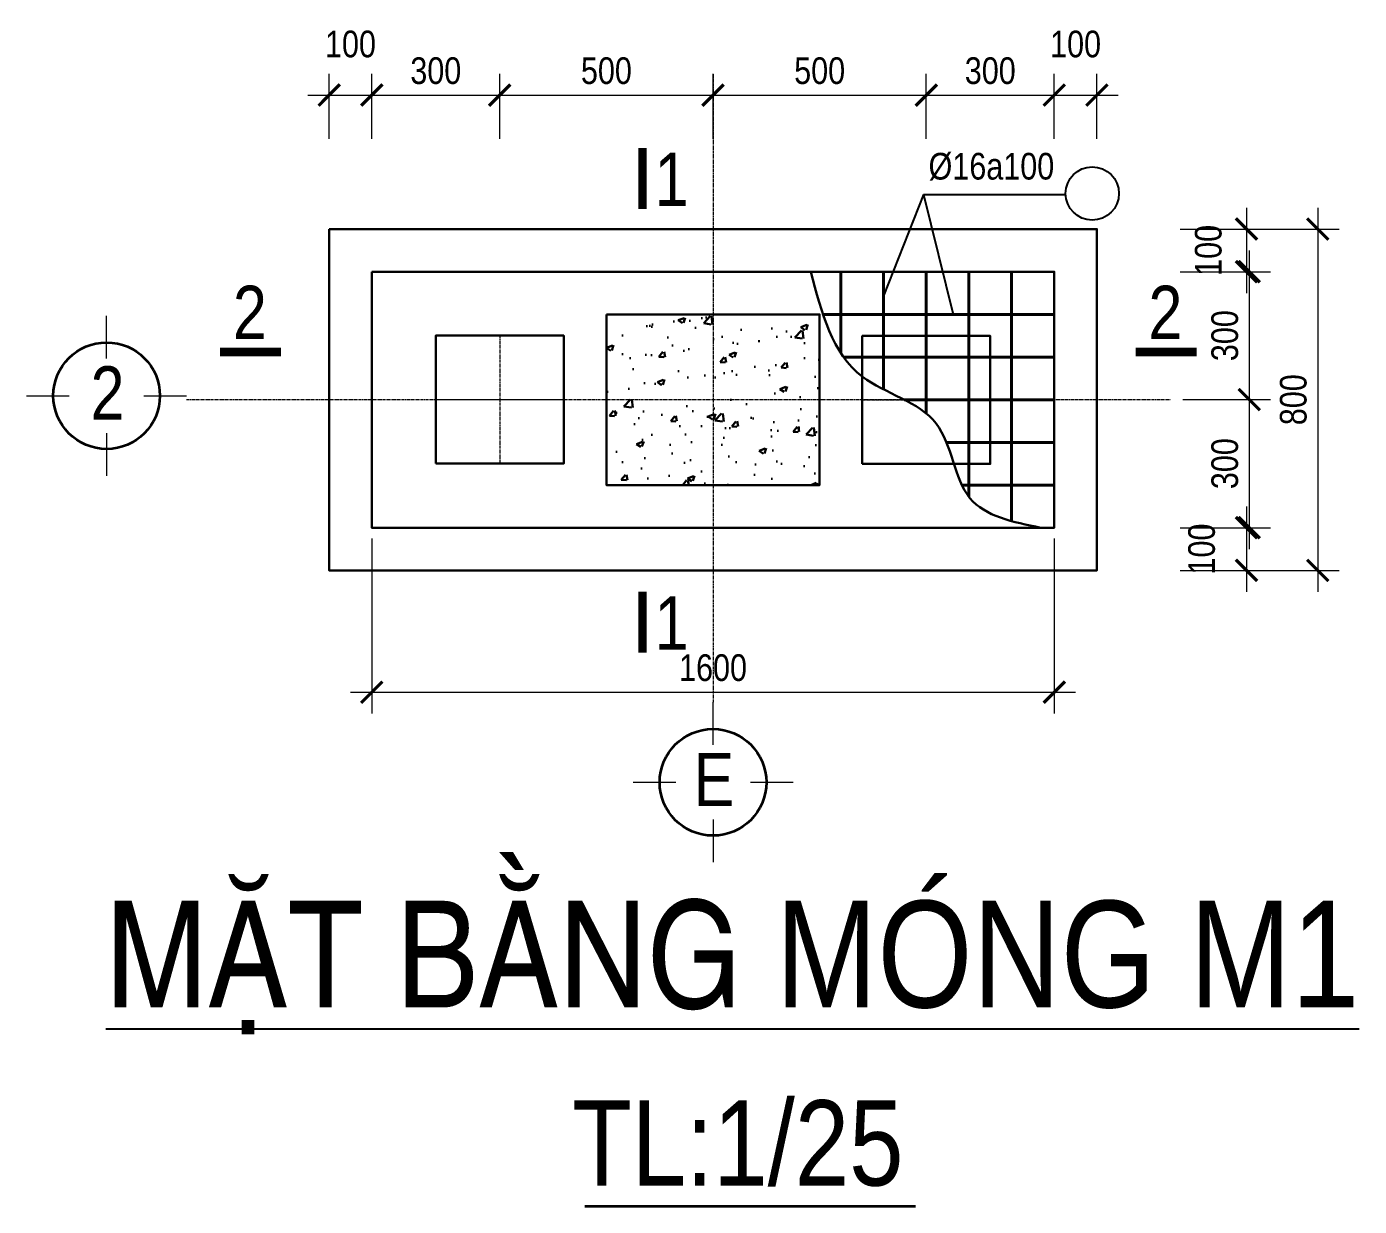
# Model space of a CAD drawing. Header units: inches. Extents: x -995865 to -814036, y 3430062 to 3602072.
# Drawn here: x -887724 to -884599, y 3462737 to 3465502 of the extents above; entities that cross this region are included whole.
import ezdxf
from ezdxf.enums import TextEntityAlignment as Align

# ---------------------------------------------------------------- set-up
doc = ezdxf.new("R2010")
doc.units = ezdxf.units.IN
doc.header["$LTSCALE"] = 2.8
doc.header["$MEASUREMENT"] = 0
doc.linetypes.add('CENTERX2', pattern=[4, 2.5, -0.5, 0.5, -0.5])
doc.linetypes.add('DASHEDX2', pattern=[1.5, 1, -0.5])
for name, color, linetype, lineweight in [('5.TRUC', 1, 'CENTERX2', 13), ('NET BAO', 4, 'Continuous', 30), ('TextThep', 7, 'Continuous', 0), ('THEP DAI', 5, 'Continuous', 40)]:
    doc.layers.add(name, color=color, linetype=linetype, lineweight=lineweight)
for name, color, linetype in [('Net thay', 6, 'Continuous'), ('NETDUTDUT', 3, 'DASHEDX2'), ('text', 3, 'Continuous')]:
    doc.layers.add(name, color=color, linetype=linetype)
doc.styles.add('CHU', font='VHELVCN0.TTF')
doc.styles.add('Helve-Condense', font='VHELVCN0.TTF')
doc.styles.add('Text.Helve-condense', font='VHELVCN0.TTF')
doc.dimstyles.new('TL25', dxfattribs={"dimscale": 25, "dimtxt": 2.5, "dimasz": 2, "dimexe": 2, "dimexo": 1, "dimgap": 1, "dimtad": 1, "dimdec": 0, "dimzin": 0, "dimdsep": 46, "dimtxsty": 'Helve-Condense', "dimblk": 'ARCHTICK', "dimcen": 2, "dimdle": 2, "dimclrd": 4, "dimclre": 4, "dimclrt": 4, "dimadec": 0, "dimazin": 0, "dimtfac": 0.004, "dimtdec": 0, "dimtmove": 2, "dimatfit": 3, "dimfxl": 1, "dimtolj": 1, "dimtzin": 0, "dimlwd": 9, "dimlwe": 13, "dimarcsym": 1})

# ---------------------------------------------------------------- blocks, each defined once
blk = doc.blocks.new('_ArchTick')
at = {"color": 0, "linetype": 'ByBlock', "const_width": 0.15}
blk.add_lwpolyline([(-0.5, -0.5), (0.5, 0.5)], dxfattribs=at)
blk = doc.blocks.new('*D1084')
at = {"layer": 'DEFPOINTS', "color": 0}
for p in [(-885044.6, 3465027.6), (-885044.6, 3464927.6), (-884863.9, 3464927.6)]:
    blk.add_point(p, dxfattribs=at)
at = {"layer": 'NETDUTDUT', "color": 4, "linetype": 'Continuous', "lineweight": 9}
blk.add_line((-884863.9, 3465077.6), (-884863.9, 3464877.6), dxfattribs=at)
at = {"layer": 'NETDUTDUT', "color": 4, "linetype": 'Continuous', "lineweight": 13}
for p, q in [((-885019.6, 3465027.6), (-884813.9, 3465027.6)), ((-885019.6, 3464927.6), (-884813.9, 3464927.6))]:
    blk.add_line(p, q, dxfattribs=at)
at = {"layer": 'NETDUTDUT', "color": 4, "lineweight": 9, "xscale": 50, "yscale": 50, "zscale": 50}
for p, rotation in [((-884863.9, 3465027.6), 90), ((-884863.9, 3464927.6), 270)]:
    blk.add_blockref('_ArchTick', p, dxfattribs=dict(at, rotation=rotation))
at = {"layer": 'NETDUTDUT', "color": 4, "insert": (-884953.3, 3464977.6), "char_height": 62.5, "attachment_point": 5, "rotation": 90, "style": 'Helve-Condense'}
blk.add_mtext('\\A1;100', dxfattribs=at)
blk = doc.blocks.new('*D1086')
at = {"layer": 'DEFPOINTS', "color": 0}
for p in [(-885044.6, 3464327.6), (-885044.6, 3464227.6), (-884863.9, 3464227.6)]:
    blk.add_point(p, dxfattribs=at)
at = {"layer": 'NETDUTDUT', "color": 4, "linetype": 'Continuous', "lineweight": 9}
blk.add_line((-884863.9, 3464377.6), (-884863.9, 3464177.6), dxfattribs=at)
at = {"layer": 'NETDUTDUT', "color": 4, "linetype": 'Continuous', "lineweight": 13}
for p, q in [((-885019.6, 3464327.6), (-884813.9, 3464327.6)), ((-885019.6, 3464227.6), (-884813.9, 3464227.6))]:
    blk.add_line(p, q, dxfattribs=at)
at = {"layer": 'NETDUTDUT', "color": 4, "lineweight": 9, "xscale": 50, "yscale": 50, "zscale": 50}
for p, rotation in [((-884863.9, 3464327.6), 90), ((-884863.9, 3464227.6), 270)]:
    blk.add_blockref('_ArchTick', p, dxfattribs=dict(at, rotation=rotation))
at = {"layer": 'NETDUTDUT', "color": 4, "insert": (-884968.9, 3464277.6), "char_height": 62.5, "attachment_point": 5, "rotation": 90, "style": 'Helve-Condense'}
blk.add_mtext('\\A1;100', dxfattribs=at)
blk = doc.blocks.new('*D1087')
at = {"layer": 'DEFPOINTS', "color": 0}
for p in [(-885044.6, 3464927.6), (-885038.5, 3464627.9), (-884857.7, 3464627.9)]:
    blk.add_point(p, dxfattribs=at)
at = {"layer": 'NETDUTDUT', "color": 4, "linetype": 'Continuous', "lineweight": 9}
blk.add_line((-884857.7, 3464977.6), (-884857.7, 3464577.9), dxfattribs=at)
at = {"layer": 'NETDUTDUT', "color": 4, "linetype": 'Continuous', "lineweight": 13}
for p, q in [((-885019.6, 3464927.6), (-884807.7, 3464927.6)), ((-885013.5, 3464627.9), (-884807.7, 3464627.9))]:
    blk.add_line(p, q, dxfattribs=at)
at = {"layer": 'NETDUTDUT', "color": 4, "lineweight": 9, "xscale": 50, "yscale": 50, "zscale": 50}
for p, rotation in [((-884857.7, 3464927.6), 90), ((-884857.7, 3464627.9), 270)]:
    blk.add_blockref('_ArchTick', p, dxfattribs=dict(at, rotation=rotation))
at = {"layer": 'NETDUTDUT', "color": 4, "insert": (-884914.7, 3464777.7), "char_height": 62.5, "attachment_point": 5, "rotation": 90, "style": 'Helve-Condense'}
blk.add_mtext('\\A1;300', dxfattribs=at)
blk = doc.blocks.new('*D1088')
at = {"layer": 'DEFPOINTS', "color": 0}
for p in [(-885013.5, 3464627.9), (-885019.6, 3464327.6), (-884857.7, 3464327.6)]:
    blk.add_point(p, dxfattribs=at)
at = {"layer": 'NETDUTDUT', "color": 4, "linetype": 'Continuous', "lineweight": 9}
blk.add_line((-884857.7, 3464677.9), (-884857.7, 3464277.6), dxfattribs=at)
at = {"layer": 'NETDUTDUT', "color": 4, "linetype": 'Continuous', "lineweight": 13}
for p, q in [((-884988.5, 3464627.9), (-884807.7, 3464627.9)), ((-884994.6, 3464327.6), (-884807.7, 3464327.6))]:
    blk.add_line(p, q, dxfattribs=at)
at = {"layer": 'NETDUTDUT', "color": 4, "lineweight": 9, "xscale": 50, "yscale": 50, "zscale": 50}
for p, rotation in [((-884857.7, 3464627.9), 90), ((-884857.7, 3464327.6), 270)]:
    blk.add_blockref('_ArchTick', p, dxfattribs=dict(at, rotation=rotation))
at = {"layer": 'NETDUTDUT', "color": 4, "insert": (-884914.7, 3464477.7), "char_height": 62.5, "attachment_point": 5, "rotation": 90, "style": 'Helve-Condense'}
blk.add_mtext('\\A1;300', dxfattribs=at)
blk = doc.blocks.new('*D1089')
at = {"layer": 'DEFPOINTS', "color": 0}
for p in [(-885019.6, 3465027.6), (-885019.6, 3464227.6), (-884697, 3464227.6)]:
    blk.add_point(p, dxfattribs=at)
at = {"layer": 'NETDUTDUT', "color": 4, "linetype": 'Continuous', "lineweight": 9}
blk.add_line((-884697, 3465077.6), (-884697, 3464177.6), dxfattribs=at)
at = {"layer": 'NETDUTDUT', "color": 4, "linetype": 'Continuous', "lineweight": 13}
for p, q in [((-884994.6, 3465027.6), (-884647, 3465027.6)), ((-884994.6, 3464227.6), (-884647, 3464227.6))]:
    blk.add_line(p, q, dxfattribs=at)
at = {"layer": 'NETDUTDUT', "color": 4, "lineweight": 9, "xscale": 50, "yscale": 50, "zscale": 50}
for p, rotation in [((-884697, 3465027.6), 90), ((-884697, 3464227.6), 270)]:
    blk.add_blockref('_ArchTick', p, dxfattribs=dict(at, rotation=rotation))
at = {"layer": 'NETDUTDUT', "color": 4, "insert": (-884754, 3464627.6), "char_height": 62.5, "attachment_point": 5, "rotation": 90, "style": 'Helve-Condense'}
blk.add_mtext('\\A1;800', dxfattribs=at)
blk = doc.blocks.new('*D1090')
at = {"layer": 'DEFPOINTS', "color": 0}
for p in [(-886914.7, 3465341.5), (-887014.7, 3465214.2), (-886914.7, 3465214.2)]:
    blk.add_point(p, dxfattribs=at)
at = {"layer": 'NETDUTDUT', "color": 4, "linetype": 'Continuous', "lineweight": 13}
for p, q in [((-887014.7, 3465239.2), (-887014.7, 3465391.5)), ((-886914.7, 3465239.2), (-886914.7, 3465391.5))]:
    blk.add_line(p, q, dxfattribs=at)
at = {"layer": 'NETDUTDUT', "color": 4, "linetype": 'Continuous', "lineweight": 9}
blk.add_line((-887064.7, 3465341.5), (-886864.7, 3465341.5), dxfattribs=at)
at = {"layer": 'NETDUTDUT', "color": 4, "lineweight": 9, "xscale": 50, "yscale": 50, "zscale": 50, "rotation": 180}
blk.add_blockref('_ArchTick', (-887014.7, 3465341.5), dxfattribs=at)
at = {"layer": 'NETDUTDUT', "color": 4, "lineweight": 9, "xscale": 50, "yscale": 50, "zscale": 50}
blk.add_blockref('_ArchTick', (-886914.7, 3465341.5), dxfattribs=at)
at = {"layer": 'NETDUTDUT', "color": 4, "insert": (-886964.7, 3465460.9), "char_height": 62.5, "attachment_point": 5, "style": 'Helve-Condense'}
blk.add_mtext('\\A1;100', dxfattribs=at)
blk = doc.blocks.new('*D1091')
at = {"layer": 'DEFPOINTS', "color": 0}
for p in [(-886614.7, 3465341.5), (-886914.7, 3465214.2), (-886614.7, 3465214.2)]:
    blk.add_point(p, dxfattribs=at)
at = {"layer": 'NETDUTDUT', "color": 4, "linetype": 'Continuous', "lineweight": 13}
for p, q in [((-886914.7, 3465239.2), (-886914.7, 3465391.5)), ((-886614.7, 3465239.2), (-886614.7, 3465391.5))]:
    blk.add_line(p, q, dxfattribs=at)
at = {"layer": 'NETDUTDUT', "color": 4, "linetype": 'Continuous', "lineweight": 9}
blk.add_line((-886964.7, 3465341.5), (-886564.7, 3465341.5), dxfattribs=at)
at = {"layer": 'NETDUTDUT', "color": 4, "lineweight": 9, "xscale": 50, "yscale": 50, "zscale": 50, "rotation": 180}
blk.add_blockref('_ArchTick', (-886914.7, 3465341.5), dxfattribs=at)
at = {"layer": 'NETDUTDUT', "color": 4, "lineweight": 9, "xscale": 50, "yscale": 50, "zscale": 50}
blk.add_blockref('_ArchTick', (-886614.7, 3465341.5), dxfattribs=at)
at = {"layer": 'NETDUTDUT', "color": 4, "insert": (-886764.7, 3465398.4), "char_height": 62.5, "attachment_point": 5, "style": 'Helve-Condense'}
blk.add_mtext('\\A1;300', dxfattribs=at)
blk = doc.blocks.new('*D1092')
at = {"layer": 'DEFPOINTS', "color": 0}
for p in [(-886114.7, 3465341.5), (-886614.7, 3465214.2), (-886114.7, 3465214.2)]:
    blk.add_point(p, dxfattribs=at)
at = {"layer": 'NETDUTDUT', "color": 4, "linetype": 'Continuous', "lineweight": 13}
for p, q in [((-886614.7, 3465239.2), (-886614.7, 3465391.5)), ((-886114.7, 3465239.2), (-886114.7, 3465391.5))]:
    blk.add_line(p, q, dxfattribs=at)
at = {"layer": 'NETDUTDUT', "color": 4, "linetype": 'Continuous', "lineweight": 9}
blk.add_line((-886664.7, 3465341.5), (-886064.7, 3465341.5), dxfattribs=at)
at = {"layer": 'NETDUTDUT', "color": 4, "lineweight": 9, "xscale": 50, "yscale": 50, "zscale": 50, "rotation": 180}
blk.add_blockref('_ArchTick', (-886614.7, 3465341.5), dxfattribs=at)
at = {"layer": 'NETDUTDUT', "color": 4, "lineweight": 9, "xscale": 50, "yscale": 50, "zscale": 50}
blk.add_blockref('_ArchTick', (-886114.7, 3465341.5), dxfattribs=at)
at = {"layer": 'NETDUTDUT', "color": 4, "insert": (-886364.7, 3465398.4), "char_height": 62.5, "attachment_point": 5, "style": 'Helve-Condense'}
blk.add_mtext('\\A1;500', dxfattribs=at)
blk = doc.blocks.new('*D1093')
at = {"layer": 'DEFPOINTS', "color": 0}
for p in [(-885614.7, 3465341.5), (-886114.7, 3465214.2), (-885614.7, 3465214.2)]:
    blk.add_point(p, dxfattribs=at)
at = {"layer": 'NETDUTDUT', "color": 4, "linetype": 'Continuous', "lineweight": 13}
for p, q in [((-886114.7, 3465239.2), (-886114.7, 3465391.5)), ((-885614.7, 3465239.2), (-885614.7, 3465391.5))]:
    blk.add_line(p, q, dxfattribs=at)
at = {"layer": 'NETDUTDUT', "color": 4, "linetype": 'Continuous', "lineweight": 9}
blk.add_line((-886164.7, 3465341.5), (-885564.7, 3465341.5), dxfattribs=at)
at = {"layer": 'NETDUTDUT', "color": 4, "lineweight": 9, "xscale": 50, "yscale": 50, "zscale": 50, "rotation": 180}
blk.add_blockref('_ArchTick', (-886114.7, 3465341.5), dxfattribs=at)
at = {"layer": 'NETDUTDUT', "color": 4, "lineweight": 9, "xscale": 50, "yscale": 50, "zscale": 50}
blk.add_blockref('_ArchTick', (-885614.7, 3465341.5), dxfattribs=at)
at = {"layer": 'NETDUTDUT', "color": 4, "insert": (-885864.7, 3465398.4), "char_height": 62.5, "attachment_point": 5, "style": 'Helve-Condense'}
blk.add_mtext('\\A1;500', dxfattribs=at)
blk = doc.blocks.new('*D1094')
at = {"layer": 'DEFPOINTS', "color": 0}
for p in [(-885314.7, 3465341.5), (-885614.7, 3465214.2), (-885314.7, 3465214.2)]:
    blk.add_point(p, dxfattribs=at)
at = {"layer": 'NETDUTDUT', "color": 4, "linetype": 'Continuous', "lineweight": 13}
for p, q in [((-885614.7, 3465239.2), (-885614.7, 3465391.5)), ((-885314.7, 3465239.2), (-885314.7, 3465391.5))]:
    blk.add_line(p, q, dxfattribs=at)
at = {"layer": 'NETDUTDUT', "color": 4, "linetype": 'Continuous', "lineweight": 9}
blk.add_line((-885664.7, 3465341.5), (-885264.7, 3465341.5), dxfattribs=at)
at = {"layer": 'NETDUTDUT', "color": 4, "lineweight": 9, "xscale": 50, "yscale": 50, "zscale": 50, "rotation": 180}
blk.add_blockref('_ArchTick', (-885614.7, 3465341.5), dxfattribs=at)
at = {"layer": 'NETDUTDUT', "color": 4, "lineweight": 9, "xscale": 50, "yscale": 50, "zscale": 50}
blk.add_blockref('_ArchTick', (-885314.7, 3465341.5), dxfattribs=at)
at = {"layer": 'NETDUTDUT', "color": 4, "insert": (-885464.7, 3465398.4), "char_height": 62.5, "attachment_point": 5, "style": 'Helve-Condense'}
blk.add_mtext('\\A1;300', dxfattribs=at)
blk = doc.blocks.new('*D1095')
at = {"layer": 'DEFPOINTS', "color": 0}
for p in [(-885214.7, 3465341.5), (-885314.7, 3465214.2), (-885214.7, 3465214.2)]:
    blk.add_point(p, dxfattribs=at)
at = {"layer": 'NETDUTDUT', "color": 4, "linetype": 'Continuous', "lineweight": 13}
for p, q in [((-885314.7, 3465239.2), (-885314.7, 3465391.5)), ((-885214.7, 3465239.2), (-885214.7, 3465391.5))]:
    blk.add_line(p, q, dxfattribs=at)
at = {"layer": 'NETDUTDUT', "color": 4, "linetype": 'Continuous', "lineweight": 9}
blk.add_line((-885364.7, 3465341.5), (-885164.7, 3465341.5), dxfattribs=at)
at = {"layer": 'NETDUTDUT', "color": 4, "lineweight": 9, "xscale": 50, "yscale": 50, "zscale": 50, "rotation": 180}
blk.add_blockref('_ArchTick', (-885314.7, 3465341.5), dxfattribs=at)
at = {"layer": 'NETDUTDUT', "color": 4, "lineweight": 9, "xscale": 50, "yscale": 50, "zscale": 50}
blk.add_blockref('_ArchTick', (-885214.7, 3465341.5), dxfattribs=at)
at = {"layer": 'NETDUTDUT', "color": 4, "insert": (-885264.7, 3465460.9), "char_height": 62.5, "attachment_point": 5, "style": 'Helve-Condense'}
blk.add_mtext('\\A1;100', dxfattribs=at)
blk = doc.blocks.new('*D1096')
at = {"layer": 'DEFPOINTS', "color": 0}
for p in [(-886914.7, 3464327.6), (-885314.7, 3464327.6), (-885314.7, 3463942.1)]:
    blk.add_point(p, dxfattribs=at)
at = {"layer": 'NETDUTDUT', "color": 4, "linetype": 'Continuous', "lineweight": 13}
for p, q in [((-886914.7, 3464302.6), (-886914.7, 3463892.1)), ((-885314.7, 3464302.6), (-885314.7, 3463892.1))]:
    blk.add_line(p, q, dxfattribs=at)
at = {"layer": 'NETDUTDUT', "color": 4, "linetype": 'Continuous', "lineweight": 9}
blk.add_line((-886964.7, 3463942.1), (-885264.7, 3463942.1), dxfattribs=at)
at = {"layer": 'NETDUTDUT', "color": 4, "lineweight": 9, "xscale": 50, "yscale": 50, "zscale": 50, "rotation": 180}
blk.add_blockref('_ArchTick', (-886914.7, 3463942.1), dxfattribs=at)
at = {"layer": 'NETDUTDUT', "color": 4, "lineweight": 9, "xscale": 50, "yscale": 50, "zscale": 50}
blk.add_blockref('_ArchTick', (-885314.7, 3463942.1), dxfattribs=at)
at = {"layer": 'NETDUTDUT', "color": 4, "insert": (-886114.7, 3463999.1), "char_height": 62.5, "attachment_point": 5, "style": 'Helve-Condense'}
blk.add_mtext('\\A1;1600', dxfattribs=at)

msp = doc.modelspace()

# ---------------------------------------------------------------- hatches: boundary and pattern name
at = {"layer": 'NET BAO'}
h = msp.add_hatch(dxfattribs=at)
h.set_pattern_fill('AR-CONC', color=0, scale=20, style=0)
h.set_pattern_definition([(50, (-6.14, 2338.07), (143.4520365, -12.550427), [15, -165]), (355, (-6.14, 2338.07), (-27.750267, 150.438427), [12, -132]), (100.4514, (5.81, 2337.02), (115.7018763, 137.8879084), [12.748038, -140.2284224]), (46.1842, (-6.14, 2378.07), (213.44821, -33.103803), [22.5, -247.5]), (96.6356, (11.64, 2375.3), (186.932541, 194.823574), [19.122058, -210.3426]), (351.1842, (-6.14, 2378.07), (186.932389, 194.82372), [18, -198]), (21, (13.86, 2368.07), (119.3814104, -80.523778), [15, -165]), (326, (13.86, 2368.07), (48.6630664, 145.030009), [12, -132]), (71.4514, (23.8, 2361.36), (168.0445257, 64.5060993), [12.748038, -140.2284224]), (37.5, (-6.145, 2338.07), (2.4319711, 66.5787708), [0, -130.4, 0, -134, 0, -132.5]), (7.5, (-6.145, 2338.07), (52.6139075, 78.8823424), [0, -76.4, 0, -127.4, 0, -50.5]), (327.5, (-50.745, 2338.07), (106.7644872, -4.51097435), [0, -50, 0, -156, 0, -207]), (317.5, (-70.74, 2338.07), (116.6372339, 20.0209965), [0, -65, 0, -103.6, 0, -147])])
h.paths.add_polyline_path([(-886364.7, 3464827.6), (-886364.7, 3464427.6), (-885864.7, 3464427.6), (-885864.7, 3464827.6)])

# ---------------------------------------------------------------- linework, layer by layer
at = {"layer": '5.TRUC'}
for p, q in [((-886114.7, 3465390.9), (-886114.7, 3463918.3)), ((-886614.7, 3464777.9), (-886614.7, 3464477.9)), ((-885614.7, 3464787.8), (-885614.7, 3464595.1)), ((-887348.9, 3464627.9), (-885041.5, 3464627.9)), ((-886764.7, 3464627.9), (-886464.7, 3464627.9)), ((-885764.7, 3464627), (-885464.7, 3464627))]:
    msp.add_line(p, q, dxfattribs=at)
at = {"layer": 'NET BAO'}
for points in [[(-887014.7, 3465027.6), (-887014.7, 3464227.6), (-885214.7, 3464227.6), (-885214.7, 3465027.6)], [(-886914.7, 3464927.6), (-886914.7, 3464327.6), (-885314.7, 3464327.6), (-885314.7, 3464927.6)], [(-886364.7, 3464827.6), (-886364.7, 3464427.6), (-885864.7, 3464427.6), (-885864.7, 3464827.6)]]:
    msp.add_lwpolyline(points, close=True, dxfattribs=at)
at = {"layer": 'NET BAO', "color": 2}
for points in [[(-886764.7, 3464477.9), (-886464.7, 3464477.9), (-886464.7, 3464777.9), (-886764.7, 3464777.9)], [(-885764.7, 3464477), (-885464.7, 3464477), (-885464.7, 3464777), (-885764.7, 3464777)]]:
    msp.add_lwpolyline(points, close=True, dxfattribs=at)
at = {"layer": 'NET BAO'}
msp.add_spline([(-885885.4, 3464927.6), (-885764.7, 3464681.8), (-885591.5, 3464571.5), (-885512.4, 3464397.1), (-885346.4, 3464327.6)], degree=3, dxfattribs=at)
at = {"layer": 'Net thay', "lineweight": 20, "ltscale": 20, "const_width": 20}
for points in [[(-886280.1, 3465217.8), (-886280.1, 3465074.7)], [(-887270.4, 3464739.4), (-887127.3, 3464739.4)], [(-885124, 3464739.4), (-884980.9, 3464739.4)], [(-886280.1, 3464177.7), (-886280.1, 3464034.6)]]:
    msp.add_lwpolyline(points, dxfattribs=at)
at = {"layer": 'text', "color": 3}
for q in [(-885714.7, 3464871.1), (-885288.1, 3465108.5), (-885551.7, 3464827.6)]:
    msp.add_line((-885621, 3465108.5), q, dxfattribs=at)
at = {"layer": 'text', "lineweight": 35}
msp.add_line((-886415.2, 3462737), (-885640.1, 3462737), dxfattribs=at)
at = {"layer": 'text', "color": 3}
msp.add_circle((-885225.6, 3465111), 62.5, dxfattribs=at)
at = {"layer": 'TextThep', "lineweight": 18}
for p, q in [((-887536.4, 3464724.4), (-887536.4, 3464824.4)), ((-887723.9, 3464636.9), (-887623.9, 3464636.9)), ((-887448.9, 3464636.9), (-887348.9, 3464636.9)), ((-887536.4, 3464549.4), (-887536.4, 3464449.4)), ((-886114.7, 3463818.3), (-886114.7, 3463918.3)), ((-886302.2, 3463730.8), (-886202.2, 3463730.8)), ((-886027.2, 3463730.8), (-885927.2, 3463730.8)), ((-886114.7, 3463643.3), (-886114.7, 3463543.3))]:
    msp.add_line(p, q, dxfattribs=at)
at = {"layer": 'TextThep', "lineweight": 35}
for centre in [(-887536.4, 3464636.9), (-886114.7, 3463730.8)]:
    msp.add_circle(centre, 125, dxfattribs=at)
at = {"layer": 'THEP DAI'}
for p, q in [((-885814.7, 3464927.6), (-885814.7, 3464736.4)), ((-885714.7, 3464927.6), (-885714.7, 3464651.7)), ((-885614.7, 3464927.6), (-885614.7, 3464595.1)), ((-885514.7, 3464927.6), (-885514.7, 3464400)), ((-885414.7, 3464927.6), (-885414.7, 3464343)), ((-885857, 3464827.6), (-885314.7, 3464827.6)), ((-885808.6, 3464727.6), (-885314.7, 3464727.6)), ((-885666.4, 3464627.6), (-885314.7, 3464627.6)), ((-885567.5, 3464527.6), (-885314.7, 3464527.6)), ((-885531.2, 3464427.6), (-885314.7, 3464427.6))]:
    msp.add_line(p, q, dxfattribs=at)

# ---------------------------------------------------------------- texts
at = {"layer": 'Net thay', "lineweight": 20, "ltscale": 20, "style": 'CHU'}
for s, p in [('1', (-886251.8, 3465081.8)), ('2', (-887240.3, 3464769.7)), ('2', (-885093.9, 3464769.7)), ('1', (-886251.8, 3464041.8))]:
    msp.add_text(s, height=125, dxfattribs=at).set_placement(p)
at = {"layer": 'text', "color": 3, "style": 'Text.Helve-condense'}
for s, p in [('2', (-887534.2, 3464643.4)), ('E', (-886112.5, 3463737.4))]:
    msp.add_text(s, height=125, dxfattribs=at).set_placement(p, align=Align.MIDDLE_CENTER)
at = {"layer": 'text', "style": 'Helve-Condense'}
msp.add_text('TL:1/25', height=200, dxfattribs=at).set_placement((-886445.1, 3462785.6))
at = {"layer": 'text', "color": 4, "insert": (-885609.4, 3465206.1), "char_height": 62.5, "width": 924.543, "attachment_point": 1, "style": 'Text.Helve-condense'}
msp.add_mtext('Þ16a100', dxfattribs=at)
at = {"layer": 'text', "insert": (-887538.2, 3463453.1), "char_height": 250, "width": 7049.483, "attachment_point": 1, "style": 'Text.Helve-condense'}
msp.add_mtext('{\\LMAËT BAÈNG MOÙNG M1}', dxfattribs=at)

# ---------------------------------------------------------------- dimensions: what is measured, and where the dimension line sits
at = {"layer": 'NETDUTDUT'}
for base, p1, p2, picture, middle in [((-886914.7, 3465341.5), (-887014.7, 3465214.2), (-886914.7, 3465214.2), '*D1090', (-886964.7, 3465460.9)), ((-885214.7, 3465341.5), (-885314.7, 3465214.2), (-885214.7, 3465214.2), '*D1095', (-885264.7, 3465460.9)), ((-886614.7, 3465341.5), (-886914.7, 3465214.2), (-886614.7, 3465214.2), '*D1091', (-886764.7, 3465398.4)), ((-886114.7, 3465341.5), (-886614.7, 3465214.2), (-886114.7, 3465214.2), '*D1092', (-886364.7, 3465398.4)), ((-885614.7, 3465341.5), (-886114.7, 3465214.2), (-885614.7, 3465214.2), '*D1093', (-885864.7, 3465398.4)), ((-885314.7, 3465341.5), (-885614.7, 3465214.2), (-885314.7, 3465214.2), '*D1094', (-885464.7, 3465398.4)), ((-885314.7, 3463942.1), (-886914.7, 3464327.6), (-885314.7, 3464327.6), '*D1096', (-886114.7, 3463999.1))]:
    dim = msp.add_linear_dim(base=base, p1=p1, p2=p2, dimstyle='TL25', dxfattribs=at)
    dim.commit()
    dim.dimension.update_dxf_attribs({"geometry": picture, "text_midpoint": middle})
for base, p1, p2, picture, middle in [((-884863.9, 3464927.6), (-885044.6, 3465027.6), (-885044.6, 3464927.6), '*D1084', (-884953.3, 3464977.6)), ((-884863.9, 3464227.6), (-885044.6, 3464327.6), (-885044.6, 3464227.6), '*D1086', (-884968.9, 3464277.6))]:
    dim = msp.add_linear_dim(base=base, p1=p1, p2=p2, angle=90, dimstyle='TL25', dxfattribs=at)
    dim.commit()
    dim.dimension.update_dxf_attribs({"geometry": picture, "text_midpoint": middle, "dimtype": 160})
for base, p1, p2, picture, middle in [((-884697, 3464227.6), (-885019.6, 3465027.6), (-885019.6, 3464227.6), '*D1089', (-884754, 3464627.6)), ((-884857.7, 3464627.9), (-885044.6, 3464927.6), (-885038.5, 3464627.9), '*D1087', (-884914.7, 3464777.7)), ((-884857.7, 3464327.6), (-885013.5, 3464627.9), (-885019.6, 3464327.6), '*D1088', (-884914.7, 3464477.7))]:
    dim = msp.add_linear_dim(base=base, p1=p1, p2=p2, angle=90, dimstyle='TL25', dxfattribs=at)
    dim.commit()
    dim.dimension.update_dxf_attribs({"geometry": picture, "text_midpoint": middle})

doc.saveas('drawing.dxf')
